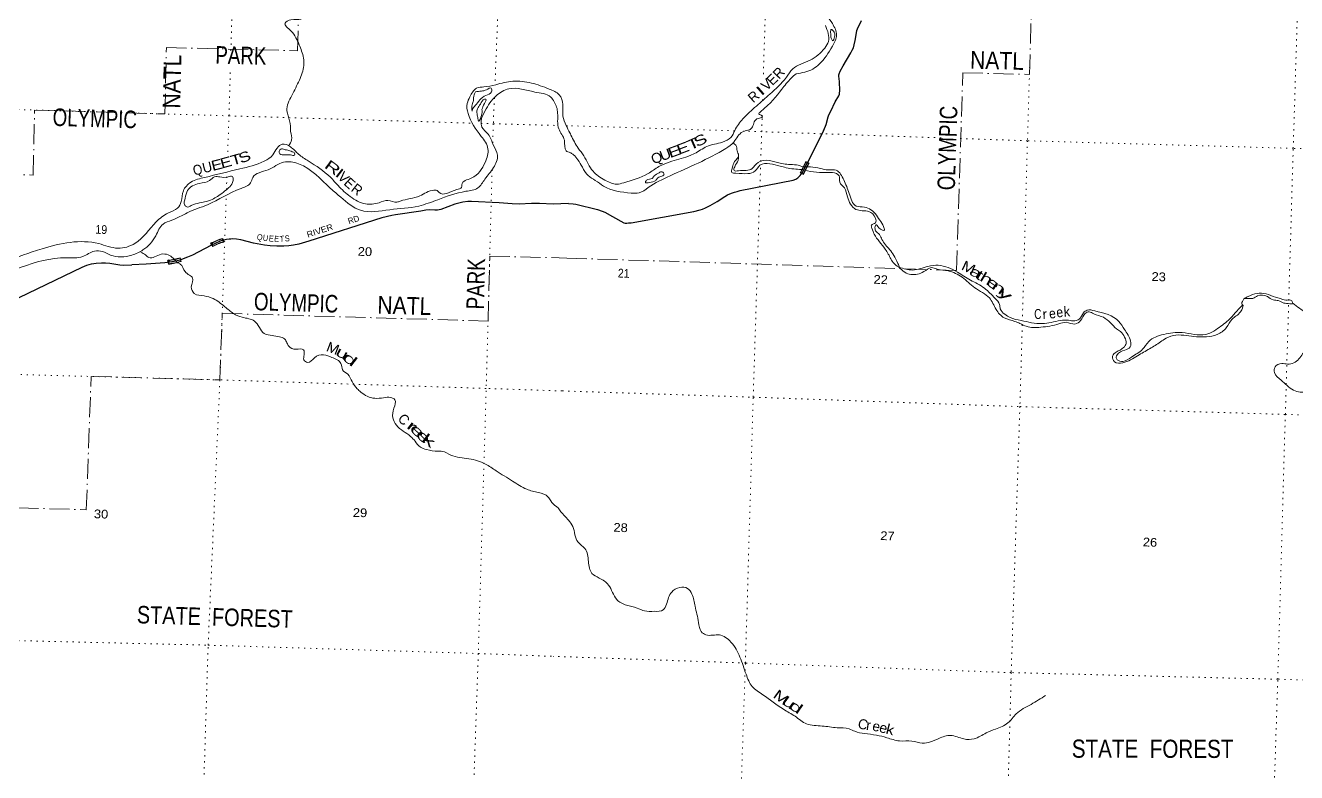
# Model space of a CAD drawing. Header units: feet. Extents: x -932108 to -739700, y 12311 to 202656.
# Drawn here: x -786759 to -761345, y 28775 to 43708 of the extents above; entities that cross this region are included whole.
import ezdxf
from ezdxf.enums import TextEntityAlignment as Align

# ---------------------------------------------------------------- set-up
doc = ezdxf.new("R2010")
doc.units = ezdxf.units.FT
doc.header["$LTSCALE"] = 80
doc.header["$PDMODE"] = 32
doc.header["$PDSIZE"] = 40
doc.linetypes.add('DOT_DASHED', pattern=[7.7, 5, -1.2, 0.3, -1.2])
doc.linetypes.add('DOTTED', pattern=[1.5, 0.3, -1.2])
for name, color, linetype, lineweight in [('29', 7, 'Continuous', 25), ('30', 7, 'Continuous', 35), ('31', 7, 'Continuous', 13), ('39', 7, 'Continuous', 13), ('44', 7, 'DOT_DASHED', 13), ('7', 7, 'DOTTED', 13)]:
    doc.layers.add(name, color=color, linetype=linetype, lineweight=lineweight)
doc.layers.add('41', color=7, linetype='Continuous')

msp = doc.modelspace()

# ---------------------------------------------------------------- linework, layer by layer
at = {"layer": '29'}
for p, q in [((-770805.74, 41599.12), (-771121.88, 40971.19)), ((-787064.3, 38181.09), (-785623.76, 38878.72))]:
    msp.add_line(p, q, dxfattribs=at)
for points in [[(-770805.74, 41599.12), (-770761.19, 41695.04), (-770747.3, 41729.06), (-770708.67, 41883.63), (-770694.77, 41922.29), (-770659.23, 41994.93), (-770572.72, 42180.43), (-770498.56, 42304.1), (-770485.45, 42331.94), (-770480.81, 42355.13), (-770476.94, 42399.94), (-770486.2, 42588.53), (-770495.47, 42696.74), (-770493.94, 42719.94), (-770489.31, 42743.13), (-770470.76, 42792.58), (-770412.05, 42897.69), (-770254.47, 43160.48), (-770227.46, 43213.06), (-770206.61, 43259.44), (-770187.29, 43319.73), (-770167.96, 43407.81), (-770146.33, 43559.3), (-770135.54, 43607.25), (-770124.71, 43639.69), (-770044.37, 43809.73)], [(-771408.49, 40616.65), (-771355.97, 40636.16), (-771317.35, 40659.35), (-771295.72, 40679.44), (-771267.91, 40708.82), (-771230.83, 40762.92), (-771121.88, 40971.19)], [(-772929.14, 40189.87), (-772775.69, 40291.43), (-772719.31, 40322.35), (-772642.83, 40353.26), (-772584.91, 40373.36), (-772526.2, 40391.91), (-772466.72, 40405.82), (-771408.49, 40616.65)], [(-775898.93, 40146.15), (-776207.35, 40137.74), (-776483.08, 40149.08), (-776637.94, 40149.08), (-776891.01, 40137.74), (-777026.98, 40141.52), (-777287.61, 40164.2), (-777839.07, 40186.88), (-777915.56, 40186.9), (-778012.81, 40175.54), (-778096.86, 40158.55), (-778175.23, 40137.74), (-778450.96, 40031.91), (-778486.85, 40020.6), (-778522.73, 40014.93), (-778571.83, 40013.02), (-778685.14, 40020.57), (-778753.13, 40016.79), (-778851.34, 39994.12), (-779359.36, 39920.44), (-779436.79, 39907.19), (-779633.2, 39865.61), (-781091.25, 39393.43)], [(-775898.93, 40146.15), (-775805.94, 40144.56), (-775754.19, 40136.82), (-775318.54, 40028.62), (-775226.62, 39997.71), (-775176.41, 39976.06), (-775018.83, 39889.49), (-774793.28, 39765.83), (-774767.02, 39758.11), (-774737.67, 39756.55), (-774700.59, 39759.66), (-774651.16, 39765.83), (-773393.64, 39991.52), (-773268.51, 40022.46), (-773220.61, 40037.89), (-773161.91, 40061.11), (-773069.22, 40109), (-772929.14, 40189.87)], [(-781091.25, 39393.43), (-781291.37, 39338.38), (-781398.07, 39317.6), (-781490.61, 39304.37), (-781592.59, 39296.81), (-781729.52, 39296.81), (-781866.44, 39304.37), (-781982.59, 39315.7), (-782201.66, 39357.28), (-782454.73, 39421.53), (-782536.4, 39434.79), (-782613.37, 39440.43), (-782649.71, 39439.51), (-782683.71, 39437.62), (-782738.01, 39429.09), (-782800.8, 39416.83), (-782833.85, 39407.38), (-782866.44, 39395.08), (-782953.31, 39357.28), (-783055.29, 39308.15), (-783421.67, 39119.16), (-783519.88, 39073.81), (-783674.74, 39017.11), (-783784.28, 38990.66), (-783969.36, 38964.2), (-784347.07, 38937.74), (-784634.06, 38922.59)], [(-785623.76, 38878.72), (-785534.51, 38916.02), (-785437.24, 38942.48), (-785343.76, 38957.6), (-785237.05, 38965.16), (-785158.68, 38961.38), (-785070.86, 38953.82), (-784874.45, 38923.58), (-784801.73, 38917.91), (-784634.06, 38922.59)]]:
    msp.add_lwpolyline(points, dxfattribs=at)
at = {"layer": '31'}
for p, q in [((-771270.09, 40763.48), (-771157, 40986.44)), ((-771157, 40986.44), (-771090.11, 40952.52)), ((-782818.19, 39441.38), (-782803.43, 39383.57)), ((-782812.11, 39449.89), (-782793.55, 39377.22)), ((-783010.51, 39287.03), (-783049.39, 39351.17)), ((-783007.5, 39297.51), (-783038.39, 39348.47)), ((-783897.53, 38934.46), (-783909.08, 39012.25)), ((-783890.78, 38943.52), (-783899.98, 39005.49)), ((-783673.16, 39054.57), (-783654.95, 38994.54)), ((-783667.8, 39064.45), (-783644.95, 38989.11))]:
    msp.add_line(p, q, dxfattribs=at)
msp.add_lwpolyline([(-771090.11, 40952.52), (-771203.2, 40729.56), (-771270.09, 40763.48)], dxfattribs=at)
msp.add_lwpolyline([(-771259.33, 40766.99), (-771153.48, 40975.68), (-771100.86, 40949), (-771206.71, 40740.31)], close=True, dxfattribs=at)
for centre, radius, start, end in [((-782603.19, 38624.44), 852.76, 104.16314, 121.55076), ((-782603.19, 38624.44), 844.76, 104.74461, 121.00932), ((-782603.18, 38623.75), 777.76, 104.16307, 121.55069), ((-782603.18, 38623.75), 785.76, 104.76414, 120.96773), ((-784156.4, 40739.12), 1744.49, 278.1504, 286.26504), ((-784156.4, 40739.12), 1752.49, 278.41345, 286.00633), ((-784155.01, 40735.64), 1819.49, 278.13518, 286.28007), ((-784155.01, 40735.64), 1811.49, 278.38718, 286.0244)]:
    msp.add_arc(centre, radius, start, end, dxfattribs=at)
for p in [(-783038.39, 39348.47), (-783899.98, 39005.49)]:
    msp.add_point(p, dxfattribs=at)
at = {"layer": '39'}
for points in [[(-775400.77, 54624.56), (-775447.96, 54613.9), (-775731.73, 54541.58), (-775889.64, 54493.89), (-776241.9, 53901.99), (-776378.79, 53679.17), (-776530.88, 53555.08), (-776593.91, 53526.77), (-776634.97, 53564.05), (-776730.31, 53528.63), (-776822.43, 53396.82), (-776898.65, 53328.76), (-776981.29, 53246.84), (-777000.69, 53131.03), (-777069.68, 53104.9), (-777224.33, 53031.03), (-777222.47, 52956.75), (-777216.07, 52900.39), (-777269.33, 52793.57), (-777276.42, 52687.44), (-777340.2, 52633.07), (-777372.66, 52690.16), (-777395.22, 52742.96), (-777465.54, 52670.73), (-777566.61, 52645.5), (-777690.16, 52536.65), (-777765.11, 52512.7), (-777804.74, 52391.44), (-777850.5, 52266.34), (-777933.41, 52244.61), (-778051.24, 52264), (-778193.87, 52189.8), (-778198.31, 52105.66), (-778172.35, 51962.49), (-778261.27, 51940.93), (-778363.47, 51945.83), (-778446.46, 51851.88), (-778570.57, 51654.78), (-778664.97, 51374.57), (-778770.91, 51180.96), (-779023.74, 50835.02), (-779180.33, 50624.79), (-779275.33, 50601.4), (-779442.56, 50578.06), (-779570.3, 50463.31), (-779763.05, 50252.09), (-779927.38, 50190.54), (-780116.88, 50230.02), (-780313.95, 50077.11), (-780696.68, 49680.69), (-780771.03, 49538.34), (-780838.94, 49480.08), (-780785.06, 49400.31), (-780738.99, 49258.57), (-780861.1, 49199.83), (-781072.53, 49105.51), (-781084.58, 48897.2), (-781234.29, 48716.87), (-781454.23, 48536.52), (-781582.29, 48341.53), (-781900.08, 48178), (-782019.77, 47994.81), (-781946.76, 47882.4), (-781710.9, 47572.77), (-781583.37, 47264.21), (-781591.61, 47117.99), (-781754.77, 46958.1), (-781855.6, 46761.13), (-781872.94, 46688.6), (-781814.09, 46572.57), (-781745.5, 46446.24), (-781796.26, 46287.18), (-781813.84, 46165.3), (-781820.11, 46087.23), (-781677.22, 45962.81), (-781571.4, 45805.33), (-781453.58, 45577.29), (-781275.71, 45066.68), (-781132.18, 44964.31), (-780996.49, 44868.18), (-780955.59, 44686.46), (-780968.72, 44510.28), (-781041.97, 44406.02), (-781049.28, 44153.44), (-781100.51, 43978.35), (-781251.17, 43834.15), (-781450.2, 43821.74), (-781568.59, 43752.87), (-781452.63, 43599.11), (-781288.02, 43323.6), (-781199.44, 43056.27), (-781193.7, 42907.65), (-781282.44, 42615.24), (-781435.85, 42306.62), (-781530.95, 42002.35), (-781476.54, 41802.19), (-781458.74, 41585.02)], [(-760491.56, 53098.3), (-760775.14, 52981.03), (-761026.59, 52814.32), (-761114.49, 52673.26), (-761159.43, 52552.59), (-761023.42, 52340.46), (-761083.5, 52142.09), (-761183.58, 51997.5), (-761323.96, 51848.48), (-761694.73, 51658.37), (-762010.22, 51596.56), (-762395.44, 51748.28), (-762574.88, 51827.64), (-762760.31, 51806.86), (-763489.29, 51691.12), (-763614.29, 51575.62), (-763857.1, 51575.18), (-763966.01, 51661.78), (-764042.71, 51700.94), (-764126.46, 51764.47), (-764216.21, 51778.05), (-764274.23, 51832.54), (-764496.14, 51953.72), (-764592.15, 52011.71), (-764625.49, 52031.09), (-764685.18, 51943.12), (-764767.63, 51888.16), (-764735.9, 51878.88), (-764669.23, 51890.29), (-764733.73, 51832.62), (-764833.56, 51694.04), (-764920.02, 51538.88), (-764989.47, 51306.76), (-765042.59, 51182.39), (-765047.63, 51106.31), (-764994.66, 51076.12), (-764930.15, 51083.6), (-764988.39, 50931.34), (-765061.45, 50709.4), (-765167.76, 50358.29), (-765476.93, 49649.86), (-765754.8, 49273.42), (-766026.36, 49005.12), (-766201.77, 48983.95), (-766443.95, 49049.72), (-766626.18, 49109.11), (-766751.2, 49194.34), (-766852.67, 49316.79), (-767009.04, 49622.06), (-767032.39, 49891.97), (-766988.41, 50038.78), (-767029.36, 50118.68), (-767183.08, 50289.36), (-767397.38, 50400.2), (-767719.68, 50418.96), (-767778.02, 50415.24), (-767804.07, 50466.45), (-767966.58, 50416.66), (-768329.81, 50214.22), (-768407.76, 49970.39), (-768533.64, 49832.84), (-768637.41, 49746.61), (-768749.01, 49514.15), (-768691.88, 49487.8), (-768783.14, 49413.12), (-768838.74, 49226.62), (-768962.93, 49030.79), (-769460.01, 48189.27), (-769829.72, 47874.67), (-770375.26, 47579.05), (-770528.31, 47565.03), (-770714.95, 47564.37), (-771018.33, 47403.72), (-771210.06, 47074.06), (-771279.98, 46729.54), (-771276.75, 46458.42), (-771216.23, 46265.33), (-771148.18, 46160.27), (-771139.46, 46228.17), (-771142.27, 46358.76), (-771115.43, 46427.96), (-771076.73, 46442.49), (-771070.47, 46347.9), (-771069.49, 46171.21), (-771094.08, 46057.76), (-771063.04, 45729.33), (-771044.36, 44889.52), (-771044.19, 44742.97), (-771090.9, 44628.39), (-771003.93, 44444.29), (-770823.34, 44041.71), (-770626.5, 43744.87), (-770541.3, 43516.68), (-770626.46, 43293.21), (-770887.58, 42934.17), (-771015.87, 42836.86), (-771350.75, 42741.7)], [(-770766.42, 43708.24), (-770704.92, 43388.65), (-770778.39, 43257.06), (-771071.02, 43013.68), (-771419.11, 42838.74), (-771546.19, 42671.13), (-771874.64, 42334.82), (-772144.99, 42096.59), (-772416.06, 41840.32), (-772575.75, 41609.76), (-772653.55, 41470.31), (-772823.83, 41376.66), (-773136.43, 41286.64), (-773380.75, 41147.74), (-774095.45, 40886.92), (-774311.72, 40746.91), (-774796.52, 40565.33), (-774938.2, 40534.79), (-775173.65, 40618.37), (-775411.51, 40792.37), (-775595.85, 41100.75), (-775708.05, 41255.74), (-775851.74, 41517.02)], [(-770653.91, 43522.94), (-770658.57, 43607.43), (-770651.84, 43625.23), (-770589.81, 43570.59), (-770577.24, 43515.99), (-770583.43, 43481.99), (-770620.56, 43403.19), (-770639.64, 43428.03), (-770653.91, 43522.94)], [(-771350.75, 42741.7), (-771448.51, 42655.23), (-771636, 42431.79), (-772063.24, 41982.95), (-772097.05, 41940.13), (-772065.72, 41920.82), (-772025.17, 41881.08), (-772135.19, 41839.26), (-772234.7, 41658.51), (-772418.28, 41583.46), (-772595.04, 41377.66), (-772756.66, 41249.55), (-773870.01, 40703.37), (-774306.89, 40465.69), (-774487.58, 40362.42), (-774648.25, 40358.73), (-775198.64, 40494.9), (-775366.53, 40611.93), (-775507.26, 40705.82), (-775624.84, 40877.07), (-775713.4, 41021.09), (-775801.56, 41124.94), (-775856.82, 41158.77), (-775864, 41164.29)], [(-775864, 41164.29), (-775949.14, 41204.21), (-775983.27, 41411.82), (-776097.08, 41639.74), (-776118.05, 41955.32), (-776185.68, 42183.94), (-776257.26, 42276.25), (-776575.41, 42377.55), (-777093.35, 42440.37), (-777348.22, 42301.14), (-777571.76, 41996.51), (-777647.8, 41796.03), (-777631.17, 41677.19), (-777504.84, 41535.18), (-777400.94, 41311.55), (-777322.3, 41116.72), (-777399.78, 40866.13), (-777573.06, 40634.3), (-777714.57, 40459.76), (-777955.32, 40392.35), (-778514.02, 40225.61), (-778896.99, 40098.03), (-779475.07, 40024.13), (-780061.38, 40012.65), (-780451.2, 40272.47), (-780657.21, 40449.8), (-781296.73, 40942.44), (-781598.81, 40975.07), (-781906.22, 40823.28), (-782215.76, 40667.54), (-782256.93, 40562.38), (-782446.83, 40449.39), (-783120.45, 40125.41), (-783522.45, 39964.26), (-783831.81, 39814.53), (-784008.58, 39739.29), (-784153.84, 39504.67), (-784408.88, 39220.99), (-784630.63, 39116.93), (-785058.07, 39117), (-785220.52, 39189.82), (-785378.81, 39198.31), (-785610.76, 39088.52), (-785942.59, 39063.82), (-786847.09, 38874.78), (-787019.33, 38817.46), (-787160.96, 38777.34), (-787391.49, 38647.45), (-787763.59, 38479.43), (-787983.96, 38214.84), (-788243.77, 37905.21), (-788444.32, 37493.59), (-788786.83, 36752.97), (-789061.66, 36409.66), (-789519.94, 36037.45), (-789695.4, 35938.09), (-789943.27, 35694.33), (-790471.41, 35404.35), (-790656.78, 35309.29), (-791284.19, 34917.79), (-791502.31, 34869.8), (-791675.3, 34786.43), (-792065.7, 34540.69), (-792244.41, 34329.08), (-792405.71, 34233.34), (-792474.93, 34060.76), (-792605.54, 33916), (-792913.5, 33675.95), (-793122.64, 33453.16), (-793683.32, 33009.62), (-793821.18, 32961.36), (-794055.17, 33058.27), (-794317.92, 33136.72), (-794702.4, 33160.87), (-795700.96, 33327.6), (-795764.33, 33287.26), (-795968.22, 33315.11), (-796442.92, 33485.05), (-796765.17, 33652.67), (-797188.91, 33919.47), (-797633.34, 34303.22), (-797907.89, 34732.31), (-797973.52, 34960.87), (-798101.39, 35118.97), (-798245.13, 35283.55), (-798375.4, 35289.24), (-798487.77, 35220.2), (-799081.1, 34966.17), (-799184.66, 34854.75), (-799472.49, 34686.36), (-799930.75, 34522.79), (-800219.2, 34541), (-800892.44, 34784.77), (-801155.64, 34912.6), (-801503.49, 34958.57), (-802219.61, 34968.83), (-802372.9, 34872.86)], [(-783172.96, 40668.58), (-782471.61, 40841.31), (-781983.5, 40996.01), (-781813.36, 41119.58), (-781729.1, 41257.63), (-781626.52, 41334.98), (-781461.49, 41282.15), (-781297.18, 41135.05), (-781104.45, 40999.19), (-780661.05, 40672.65), (-780507.36, 40507.44), (-780264.14, 40287.24), (-779959.36, 40140.17), (-779689.74, 40164.63), (-779511.84, 40209.74), (-779332.19, 40176.57), (-779265.38, 40196.74), (-778877.04, 40302.1), (-778590.77, 40416.37), (-778511.03, 40398.06), (-778487.73, 40371.32), (-778136.98, 40425.58), (-778041.34, 40471.02), (-778035.77, 40525.03), (-777845.35, 40656.06), (-777569.32, 40971.25), (-777511.25, 41244.46), (-777644.59, 41490.99), (-777910.31, 41947.92), (-777926.5, 42151.01), (-777872.6, 42279.89), (-777739.17, 42452.65), (-777591.93, 42478.58), (-777355.82, 42524.05), (-777012.68, 42592.57), (-776640.48, 42555.94), (-776288.71, 42437.64), (-776085.43, 42319.53), (-776016.75, 42126.99), (-776013.4, 41896.18), (-775946.55, 41709.71), (-775875.32, 41560.63), (-775851.74, 41517.02)], [(-777763.26, 42383.12), (-777642.49, 42395.75), (-777541.36, 42422.98), (-777446.13, 42454.38), (-777440.26, 42379.99), (-777552.69, 42308.94), (-777671.65, 42220.02), (-777767.25, 42106.37), (-777821.94, 42019.65), (-777826.65, 41995.7), (-777831.82, 42094.16), (-777805.09, 42185.69), (-777798.82, 42263.75), (-777787.05, 42323.61), (-777763.26, 42383.12)], [(-777632.99, 42030.34), (-777581.51, 42145.24), (-777552.83, 42234.71), (-777582.96, 42233.56), (-777662, 42137.49), (-777722.93, 42042.92), (-777733.22, 41964.97), (-777716.01, 41866.18), (-777702, 41795.56), (-777630.78, 41968.09), (-777632.99, 42030.34)], [(-781458.74, 41585.02), (-781437.38, 41421.9), (-781499.45, 41301.06)], [(-781515.59, 41215.47), (-781426.18, 41184.85), (-781380.87, 41155.48), (-781379.97, 41117.34), (-781460.17, 41119.61), (-781574.52, 41120.84), (-781674.2, 41143.73), (-781688.85, 41192.29), (-781637.27, 41240.99), (-781565.49, 41224.91), (-781515.59, 41215.47)], [(-772617.58, 41354.1), (-772553.52, 41311.79), (-772527.79, 41202.37), (-772501.18, 41115), (-772500.61, 41078.85)], [(-771242.17, 40826), (-771550.02, 40864.65), (-771671.11, 40897.54), (-771875.94, 40943.77), (-772073.79, 40913.44), (-772168.66, 40798.76), (-772315.22, 40746.33), (-772557.72, 40753.91), (-772635.37, 40769.02), (-772628.08, 40851.03), (-772597.96, 40952.22), (-772500.61, 41078.85)], [(-772500.61, 41078.85), (-772511.34, 41011.02), (-772578.64, 40883.2), (-772591.7, 40807.44), (-772503.55, 40803.96), (-772231.01, 40845.38), (-772111.62, 40971.15), (-771883.4, 41008.3), (-771666.87, 40953.58), (-771539.29, 40932.48), (-771236.05, 40888.38), (-771216.5, 40878.63)], [(-807194.57, 33625.48), (-806952.98, 33810.92), (-806713.71, 34034.86), (-806565.77, 34084.84), (-806485.02, 34170.82), (-806369.08, 34293.93), (-806286.52, 34303.63), (-806321.21, 34214.33), (-806408.04, 34126.51), (-806459.67, 34075.81), (-806321.53, 34134.09), (-806186.64, 34218.54), (-805874.41, 34536.72), (-805479.12, 35297.92), (-805465.58, 35349.7), (-805502.98, 35374.83), (-805468.61, 35522.32), (-805266.02, 35727.24), (-804821.75, 36170.07), (-804532.2, 36328.38), (-804324.46, 36364.63), (-804308.96, 36275.91), (-804326.69, 36218.23), (-804221.72, 36100.9), (-803875.04, 35667.76), (-803422.85, 35343.98), (-802952.51, 35162.13), (-802796.86, 35131.64), (-802713.44, 35171.41), (-802559.31, 35227.23), (-802352.84, 35219.37), (-801518.03, 35149.58), (-800767.97, 35064.12), (-800666.23, 35043.18), (-800610.17, 34969.37), (-800533.42, 34917.04), (-800488.66, 34799.41), (-800334.41, 34720.81), (-800121.42, 34660.61), (-799941.4, 34709.67), (-799791.63, 34753.58), (-799374.11, 34896.23), (-799257.58, 35039.38), (-799259.6, 35177.87), (-799076.06, 35279), (-798248.6, 35510.35), (-798062.72, 35414.8), (-797942.29, 35138.54), (-797631.35, 34580.02), (-797026.23, 33993.1), (-796736.06, 33826.39), (-796541.85, 33810.85), (-796388.18, 33712.21), (-796158.4, 33677.61), (-795872.48, 33641.42), (-795250.33, 33435.21), (-794239.04, 33292.2), (-794046.02, 33166.35), (-793934.66, 33131.1), (-793691.99, 33264.66), (-793403.1, 33539.35), (-793197.74, 33770.27), (-792934.65, 33985.51), (-792536.46, 34361.43), (-792087.77, 34679.75), (-791069.95, 35316.98), (-790896.97, 35400.36), (-790713.78, 35489.46), (-790526.84, 35638.65), (-790298.44, 35764.59), (-789865.12, 36037.19), (-789660.34, 36109.64), (-789373.82, 36302.14), (-788966.2, 36934.6), (-788886.27, 37130.95), (-788736.74, 37305.27), (-788630.5, 37508.9), (-788587.04, 37624.03), (-788608.05, 37660.74), (-788648.59, 37716.06), (-788616.02, 37801.4), (-788376.67, 38097.56), (-788039.62, 38441.11), (-787696.18, 38728.31), (-787207.7, 38965.25), (-786775.5, 39129.55), (-786427.02, 39244.06), (-785294.25, 39346.39), (-784909.58, 39255.24), (-784569.65, 39351.94), (-784143.83, 39781.24), (-783901.83, 39960.97), (-783716.4, 40058.03), (-783644.46, 40186.4), (-783602.1, 40401.87), (-783452.63, 40574.19), (-783172.96, 40668.58)], [(-783563.02, 40255.62), (-783517.59, 40409.51), (-783284.72, 40551.37), (-783076.39, 40607.67), (-782977.94, 40681.11), (-782873.62, 40680.16), (-782703.01, 40681.35), (-782620.51, 40689.04), (-782606.79, 40608.4), (-782674.6, 40483.93), (-782738.5, 40425.56), (-782865.78, 40326.84), (-783085.99, 40206.69), (-783277.98, 40159.97), (-783444.03, 40108.5), (-783535.13, 40080.98), (-783574.19, 40118.2), (-783563.02, 40255.62)], [(-774189.11, 40701.92), (-774090.31, 40764.26), (-774027.4, 40781.85), (-773989.02, 40738.18), (-774032.93, 40693.75), (-774114.42, 40662.84), (-774158.65, 40610.39), (-774286.7, 40569.28), (-774363.07, 40566.27), (-774341.12, 40613.58), (-774229.25, 40651.32), (-774189.11, 40701.92)], [(-771216.5, 40878.63), (-771065.66, 40880.79), (-770864.38, 40849.61), (-770711, 40821.47), (-770548.72, 40815.06), (-770397.97, 40620.41), (-770290.32, 40351.19), (-770149.9, 40098.73), (-769986.26, 40076.21), (-769855.87, 40024.89), (-769658.71, 39786.26), (-769587.86, 39650.97), (-769582.97, 39622.67), (-769695.73, 39663.26), (-769755.67, 39719.83), (-769771.05, 39686.31), (-769760.23, 39605.59), (-769685.13, 39526.34), (-769634.88, 39428), (-769480.28, 39229.19), (-769314.77, 38951.66), (-769293.53, 38880.56), (-769385.37, 38942.4), (-769455.58, 39043.54), (-769568.35, 39234.68), (-769787.15, 39534.39), (-769836.52, 39654.77), (-769844.06, 39717.3), (-769763.93, 39764.32), (-769766.26, 39856.75), (-769893.45, 39988.24), (-770029.2, 40005.64), (-770154.62, 40030.67), (-770323.09, 40284.23), (-770386.33, 40459.36), (-770478.1, 40573.39), (-770492.94, 40704.46), (-770620.84, 40767.72), (-770767.33, 40767.49), (-771242.17, 40826)], [(-784452.26, 39178.08), (-784357.59, 39121.23), (-784288.91, 39067.12), (-784048.16, 39134.53), (-783906.03, 39122.48), (-783719.65, 38965.99)], [(-783719.65, 38965.99), (-783662.5, 38939.03), (-783568.54, 38787.9), (-783476.33, 38715.07), (-783417.62, 38663.25), (-783442.9, 38483.41), (-783382.56, 38349.29), (-783185.27, 38301.56), (-783006.2, 38248.34), (-782772.12, 38085.22), (-782597.43, 37949.87), (-782423.01, 37874.71), (-782182.36, 37799.67), (-782081.69, 37672.44), (-781982.91, 37549.26), (-781827.56, 37508.75), (-781679.76, 37484.5), (-781576.59, 37443.46), (-781530.79, 37361.91), (-781492.6, 37294.62), (-781347.79, 37236.35), (-781199.65, 37224.13), (-781186.51, 37123.44), (-781191.41, 37023.27), (-781114.66, 36970.94), (-780979.48, 37065.41), (-780797.11, 37126.45), (-780634.08, 37073.68), (-780451.08, 36948.12), (-780418.47, 36826.82), (-780314.75, 36735.61), (-780226.69, 36588.67), (-780124.48, 36445.34), (-780056.1, 36381.2), (-779774.8, 36254.87), (-779597.82, 36267.91), (-779457.23, 36271.95), (-779374.29, 36225.46), (-779391.25, 36055.41), (-779412.75, 35867.43), (-779340.79, 35718.94), (-779060.32, 35494.32), (-778968.81, 35397.43), (-778861.83, 35280.04), (-778740.85, 35230.47), (-778507.01, 35197.77), (-778424.8, 35195.44), (-778254.39, 35120.39), (-777891.31, 35045.9), (-777559.24, 34940.19), (-777346.4, 34805.76), (-777021.18, 34601.94), (-776736.97, 34437.4), (-776502.1, 34370.56), (-776311.87, 34286.93), (-776256.1, 34203.09), (-776141.08, 34090.62), (-776108.23, 34067.11)], [(-769294.61, 38876.96), (-769019.06, 38819.53), (-768715.19, 38891.84), (-768507.64, 38913.75), (-768125.31, 38779.09), (-767867.25, 38619.47), (-767582.83, 38455.67), (-767372.21, 38252.64), (-767282.85, 38128.66), (-767268.18, 38043.78), (-767180.26, 37933.91), (-767070.55, 37867.35), (-766854.09, 37810.62), (-766431.21, 37747.75), (-766065.56, 37809.58), (-765906.81, 37815.36), (-765776.83, 37804.2), (-765689.25, 37836.87), (-765605.92, 37964.06), (-765533.64, 38015.4), (-765375.61, 38003.14), (-764900.39, 37793.67), (-764786.58, 37628.58), (-764663.31, 37398.89), (-764669.95, 37282.72), (-764778.84, 37218.77), (-764935.02, 37126.58), (-764953.05, 37077.11), (-764929, 37025.98), (-764818.01, 36991.48), (-764647.97, 37079.11), (-764422.96, 37236.83), (-764300.45, 37390.57), (-764001.88, 37531.34), (-763631.18, 37568.89), (-763161.1, 37532.25), (-762857.56, 37696.91), (-762601.55, 37927.68), (-762413.73, 38108.95), (-762462.76, 37986.43), (-762635.2, 37838.68), (-762750.5, 37664.58), (-762934.4, 37531.33), (-763144.91, 37485.44), (-763549.35, 37507.44), (-763757.55, 37519.68), (-763954.67, 37457.21), (-764068.06, 37381.39), (-764282.17, 37245.32), (-764524.48, 37106.35), (-764817.12, 36963.34), (-764986.77, 36986.1), (-765024.53, 37095.99), (-764948.97, 37179.32), (-764802.97, 37267.9), (-764749.37, 37354.11), (-764782.64, 37475.87), (-764864.39, 37589.5), (-764946.37, 37646.94), (-765062.1, 37763.92), (-765208.2, 37874.08), (-765398.04, 37943.8), (-765494.77, 37983.76), (-765570.39, 37950.8), (-765662.24, 37809.71), (-765775.38, 37739.91), (-765952.57, 37775.01), (-766096.25, 37744.55), (-766458.13, 37676.55), (-766748.38, 37694.03), (-766874.6, 37749.2), (-766979.18, 37793.48), (-767191.07, 37864.08), (-767352.88, 38033.07), (-767486.25, 38261.16), (-767779.08, 38465.43), (-768030.54, 38674.01), (-768307.45, 38801.46), (-768528.71, 38838.3), (-768645.95, 38867.02), (-768797.64, 38786.7), (-769056.71, 38730.69), (-769177.4, 38773.6), (-769294.61, 38876.96)], [(-762410.21, 38112.03), (-762442.18, 38150.22), (-762424.64, 38187.67), (-762398.28, 38244.84)], [(-762398.28, 38244.84), (-762310.13, 38291.55), (-762135.2, 38350.88), (-761954.9, 38343.76), (-761765.05, 38274.03), (-761667.76, 38248.1), (-761562.62, 38217.85), (-761440.81, 38203.01), (-761423.02, 38146.1), (-761479.19, 38146.31), (-761599.08, 38159.07), (-761709.51, 38207.6), (-761813.21, 38223.74), (-761929.01, 38288.53), (-762122.94, 38306.23), (-762219.42, 38251.83), (-762299.71, 38250.99), (-762398.28, 38244.84)], [(-761414.77, 38151.79), (-761151.34, 37964.74), (-761018.55, 37873.18), (-760952.59, 37766.19), (-760914.67, 37660.31), (-760955.68, 37487.29), (-761129.55, 37253.27), (-761224.18, 37144.6), (-761296.54, 37041.06), (-761523.31, 36939.62), (-761641.27, 36950.3), (-761774.29, 36885.3), (-761784.86, 36771.29), (-761654.54, 36617.6), (-761403.62, 36419), (-761147.98, 36388.82), (-760960.31, 36515.9), (-760682.98, 36627.4), (-760471.59, 36695.33), (-760431.22, 36902.5), (-760351.99, 37128.21), (-760198.37, 37206.45), (-759926.49, 37332.21), (-759739.79, 37535.61), (-759595.48, 37682.47), (-759493.07, 37734.63), (-759386.24, 37646.1), (-759306.98, 37520.52), (-759173.95, 37485.15), (-759071.3, 37493.14), (-758847.17, 37628.82), (-758650.38, 37833.83), (-758507.83, 37986.78), (-758335.31, 38086.35), (-758071.2, 38268.63)], [(-776108.23, 34067.11), (-775990.85, 33913.93), (-775898.36, 33817.94), (-775817.01, 33694.28), (-775709.28, 33376.88), (-775575.68, 33255.17), (-775503.85, 32993.38), (-775433.07, 32755.73), (-775286.25, 32663.61), (-775101.21, 32523.81), (-774938.18, 32234.33), (-774744.08, 32120.28), (-774529.63, 32063.63), (-774379.45, 32005.5), (-774187.13, 31997.91), (-774007.47, 32024.94), (-773942.57, 32142.81), (-773838.66, 32383.61), (-773678.56, 32473.64), (-773522.77, 32455.44), (-773434.93, 32343.57), (-773370.4, 32100.14), (-773301.13, 31774.22), (-773248.22, 31591.46), (-773152.45, 31527.46), (-772885.68, 31524.95), (-772652.63, 31381.25), (-772473.9, 31083.12), (-772351.1, 30741.03), (-772226.54, 30493.22), (-772014.33, 30330.27), (-771604.57, 30039.07), (-771369.35, 29899.3), (-771142.64, 29747.83), (-770831.3, 29705.42), (-770529.67, 29671.42), (-770289.82, 29647.89), (-770173.38, 29599.13), (-769984.5, 29555.54), (-769741.04, 29521.83), (-769538.37, 29471.67), (-769282.09, 29407.35), (-769037.44, 29403.71), (-768828.36, 29363.33), (-768497.65, 29454.65), (-768260.38, 29517.54), (-767994.32, 29446.81), (-767793.58, 29448.92), (-767550.06, 29567.77), (-767364.39, 29644.74), (-767114.7, 29767.37), (-766949, 29947.51), (-766652.44, 30138.53), (-766362.36, 30317.78)]]:
    msp.add_spline(points, degree=3, dxfattribs=at)
at = {"layer": '44'}
for points in [[(-775936.34, 39058.71), (-768144.01, 38811.24), (-768017.55, 42762.86), (-766685.36, 42728.22), (-766566.65, 46728.03), (-761249.56, 46570.18), (-761212.5, 47903.78), (-759858.95, 47856.05), (-759854.07, 49192.09), (-755857.43, 49053.44)], [(-807108.32, 36024.69), (-806013.24, 36020.45), (-805994.35, 36680.94), (-805298.36, 36686.55), (-805290.98, 37334.6), (-803965.71, 37319.46), (-801311.19, 37227.97), (-801336.64, 35891.71), (-792064.52, 35589.97), (-792021.81, 36899.87), (-790675.67, 36855.57), (-790647.59, 38175.45), (-789311.64, 38128.51), (-789260.97, 39448.4), (-787950.99, 39423.19), (-787908.75, 40743.1), (-786605.22, 40717.67), (-786576.93, 42017.08), (-783971.11, 41939.99), (-783940.58, 43266.51), (-781319.96, 43202.56), (-781279.06, 44530.84), (-775753.86, 44363.23)], [(-798913.84, 29268.94), (-798878.16, 30447.8), (-794892.03, 30350.18), (-794850.22, 31675.89), (-793554.57, 31633.7), (-790850.55, 31538.08), (-790796.98, 32865.87), (-788173.56, 32765.56), (-788128.2, 34094.36), (-785542.25, 34028.89), (-785445.19, 36692.47), (-782870.61, 36623.46), (-782824.9, 37954.62), (-777510.84, 37798.36), (-777475.17, 39097.86), (-775936.34, 39058.71)]]:
    msp.add_lwpolyline(points, dxfattribs=at)
at = {"layer": '7'}
for p, q in [((-772020.3, 42206.15), (-772019.42, 42235.2)), ((-772029.87, 41887.97), (-772025.83, 42022.5)), ((-775944.4, 41704.85), (-775845.4, 41702.26)), ((-772581.03, 41601.3), (-775845.4, 41702.26)), ((-782740.39, 40424.02), (-782731.59, 40681.13))]:
    msp.add_line(p, q, dxfattribs=at)
for points in [[(-782651.14, 43202.24), (-782531.58, 47228.88), (-782348, 52576.44), (-782094.31, 57831.53)], [(-776824.37, 57698.26), (-777031.83, 52445.87), (-777184.38, 47061.33), (-777372.32, 42520.87)], [(-772004.43, 42733.72), (-771878.93, 46905.76), (-771723.59, 52209.11), (-771552.63, 57551.99)], [(-761501.86, 38209.89), (-761411.55, 41251.04), (-761249.56, 46570.18), (-761103.67, 51887.95), (-761096.41, 52121.11)], [(-766498.97, 49066.43), (-766566.65, 46728.03), (-766724.87, 41402.72), (-766827.6, 37805.1)], [(-806866.68, 42778.46), (-803789.05, 42661.1), (-798462.99, 42456.02), (-793154.4, 42271.5), (-787866.79, 42055.48), (-782689.79, 41900.77), (-777799.77, 41754.79)], [(-782714.49, 41179.9), (-782689.79, 41900.77), (-782661.85, 42841.87)], [(-777382.84, 42266.39), (-777404.51, 41742.99), (-777415.24, 41343.57)], [(-777651.14, 41750.36), (-777404.51, 41742.99), (-776107.31, 41709.1)], [(-772057.96, 40990.88), (-772039, 41584.54), (-772030.44, 41869.1)], [(-768451.85, 41461.81), (-772039, 41584.54), (-772402.34, 41595.78)], [(-756093.73, 41111.23), (-761411.55, 41251.04), (-766724.87, 41402.72), (-768103.29, 41449.88)], [(-772707.97, 21345.9), (-772545.89, 25656.04), (-772364.26, 30964.37), (-772208.52, 36277.74), (-772060.26, 40919.22)], [(-777429.22, 40823.6), (-777544.69, 36526.82), (-777704.92, 31154.53), (-777889.48, 25817.13), (-777891.1, 25791.81)], [(-783448.41, 23661.44), (-783272.95, 25979.7), (-783106.32, 31321.61), (-782870.61, 36623.46), (-782744.58, 40301.67)], [(-761914, 24923.73), (-761894.55, 25317.58), (-761720.38, 30640.26), (-761569.45, 35933.74), (-761503.69, 38148.23)], [(-766829.76, 37729.55), (-766876.6, 36089.19), (-767050.53, 30772.53), (-767194.01, 25464.7), (-767210.71, 24695.69)], [(-776027.7, 36402.93), (-777549.58, 36452.63), (-782870.61, 36623.46), (-788036.05, 36761.79), (-788770.1, 36787.31)], [(-776027.7, 36402.93), (-772208.52, 36277.74), (-766876.6, 36089.19), (-761569.45, 35933.74), (-756253.64, 35794.01)], [(-807251.31, 32028.39), (-804160.3, 31982.35), (-798833.31, 31809.35), (-793554.57, 31633.7), (-788218.08, 31442.37), (-783106.32, 31321.61), (-777704.92, 31154.53), (-776210.21, 31097.89)], [(-756407.3, 30482.57), (-761720.38, 30640.26), (-767050.53, 30772.53), (-772364.26, 30964.37), (-776210.21, 31097.89)]]:
    msp.add_lwpolyline(points, dxfattribs=at)

# ---------------------------------------------------------------- texts
at = {"layer": '30'}
msp.add_text('RD', height=120, rotation=18.071, dxfattribs=at).set_placement((-780290.79, 39733.5))
at = {"layer": '30', "width": 1.1}
msp.add_text('RIVER', height=120, rotation=18.071, dxfattribs=at).set_placement((-781112.08, 39465.53))
at = {"layer": '30'}
for s, rotation, width, p in [('Q', 350.675, 0.8, (-782083.04, 39416.89)), ('U', 352.629, 0.8, (-781965.95, 39400.8)), ('E', 354.702, 0.8, (-781848.71, 39388.32)), ('E', 358.441, 0.7, (-781739.42, 39382.7)), ('T', 1.877, 0.85, (-781630.19, 39382.81)), ('S', 5.917, 0.8, (-781518.98, 39392.15))]:
    msp.add_text(s, height=120, rotation=rotation, dxfattribs=dict(at, width=width)).set_placement(p, align=Align.CENTER)
at = {"layer": '41'}
for s, rotation, p in [('E', 44.683, (-771823.76, 42494.18)), ('R', 46.77, (-771692.51, 42621.17)), ('V', 42.241, (-771943.59, 42389.7)), ('R', 41.475, (-772207, 42147.51)), ('r', 2.195, (-766420.09, 37836.95)), ('C', 347.046, (-770131.01, 29665.18)), ('r', 352.838, (-769958.35, 29628.59)), ('e', 348.359, (-769838.43, 29617.09))]:
    msp.add_text(s, height=200, rotation=rotation, dxfattribs=at).set_placement(p)
for s, rotation, width, p in [('I', 41.423, 1.7, (-772046.15, 42287.27)), ('T', 23.771, 1.55, (-773481.66, 41203.69)), ('S', 26.936, 1.45, (-773335.28, 41268.15)), ('U', 20.285, 1.15, (-774035.53, 40992.51)), ('E', 19.948, 1.4, (-773872.43, 41054.34)), ('E', 20.812, 1.4, (-773697.38, 41120.81)), ('Q', 21.65, 1.05, (-774203.49, 40928.93)), ('M', 334.089, 1.2, (-768065.24, 38836.85)), ('a', 330.353, 1.55, (-767907.17, 38743.21)), ('t', 329.167, 1.45, (-767775.27, 38662.54)), ('h', 329.398, 1.6, (-767696.91, 38620.41)), ('e', 325.189, 1.65, (-767571.29, 38544.61)), ('n', 324.748, 1.75, (-767460.81, 38464.35)), ('y', 318.74, 2.05, (-767336.65, 38365.37)), ('C', 1.52, 0.75, (-766587.61, 37838.49)), ('e', 7.44, 0.9, (-766281.46, 37845.48)), ('e', 7.085, 0.9, (-766136.02, 37869.27)), ('k', 3.562, 0.95, (-765995.81, 37887.99)), ('M', 324.031, 1.4, (-771829.33, 30289.78)), ('u', 324.909, 1.8, (-771659.22, 30171.47)), ('d', 325.91, 1.8, (-771520.57, 30078.21)), ('k', 345.939, 1.2, (-769572.03, 29557.32)), ('e', 346.114, 1.05, (-769703.35, 29589.79))]:
    msp.add_text(s, height=200, rotation=rotation, dxfattribs=dict(at, width=width)).set_placement(p)
for s, rotation, width, p in [('S', 21.662, 1.35, (-782341.14, 40987.58)), ('Q', 13.781, 0.9, (-783292.59, 40727.4)), ('E', 14.127, 1.25, (-782908.68, 40825.37)), ('E', 15.063, 1.3, (-782724.66, 40876.45)), ('T', 15.821, 1.35, (-782519.99, 40933.64)), ('R', 323.374, 1.6, (-780676.39, 40786.59)), ('I', 322.205, 1.55, (-780539.21, 40677.2)), ('M', 339.31, 1.1, (-780646.03, 37163.29)), ('u', 331.11, 1.6, (-780473.57, 37071.42)), ('d', 322.226, 1.95, (-780330.71, 36958.59)), ('r', 322.375, 1.95, (-779087.9, 35623.11)), ('e', 317.631, 1.95, (-778987.2, 35529.92)), ('e', 316.603, 1.95, (-778869.82, 35417.59)), ('k', 323.278, 1.95, (-778755.96, 35331.21))]:
    msp.add_text(s, height=200, rotation=rotation, dxfattribs=dict(at, width=width)).set_placement(p, align=Align.CENTER)
for s, rotation, p in [('U', 13.88, (-783100.66, 40777.01)), ('V', 314.248, (-780469.26, 40601.99)), ('E', 317.536, (-780344.36, 40480.36)), ('R', 321.86, (-780189.42, 40350.3)), ('C', 315.328, (-779262.53, 35762.15))]:
    msp.add_text(s, height=200, rotation=rotation, dxfattribs=at).set_placement(p, align=Align.CENTER)
at = {"layer": '44'}
for s, height, rotation, width, p in [('PARK', 350, 358.602, 0.8, (-782965.11, 42946.55)), ('NATL', 350, 88.682, 0.9, (-783665.4, 42044.23)), ('NATL', 350, 358.511, 0.9, (-767875.77, 42846.41)), ('OLYMPIC', 350, 358.305, 0.8, (-786219.59, 41701.39)), ('OLYMPIC', 350, 88.167, 0.8, (-768178.35, 40409.82)), ('PARK', 350, 88.461, 0.8, (-777594.29, 38028.72)), ('OLYMPIC', 350, 358.316, 0.8, (-782194.59, 38016.85)), ('NATL', 350, 358.316, 0.9, (-779725.88, 37949.46)), ('STATE  FOREST', 350, 358.316, 0.85, (-784535.78, 31758.71)), ('STATE  FOREST', 363, 359.919, 0.85, (-765839.38, 29071.33))]:
    msp.add_text(s, height=height, rotation=rotation, dxfattribs=dict(at, width=width)).set_placement(p)
at = {"layer": '7'}
for s, rotation, width, p in [('19', 358.377, 0.9, (-785361.62, 39545.01)), ('20', 358.377, 1.1, (-780116.66, 39105.17)), ('21', 357.738, 0.9, (-774917.66, 38671.64)), ('22', 357.738, 1.1, (-769805.56, 38546.72)), ('23', 357.738, 1.1, (-764247.58, 38604.31)), ('29', 358.377, 1.1, (-780214.6, 33885.92)), ('30', 358.377, 1.1, (-785392.39, 33859.08)), ('28', 357.738, 1.1, (-775005.72, 33590.54)), ('27', 357.738, 1.1, (-769670.56, 33424.22)), ('26', 357.738, 1.1, (-764421.38, 33297.64))]:
    msp.add_text(s, height=175, rotation=rotation, dxfattribs=dict(at, width=width)).set_placement(p)

doc.saveas('drawing.dxf')
